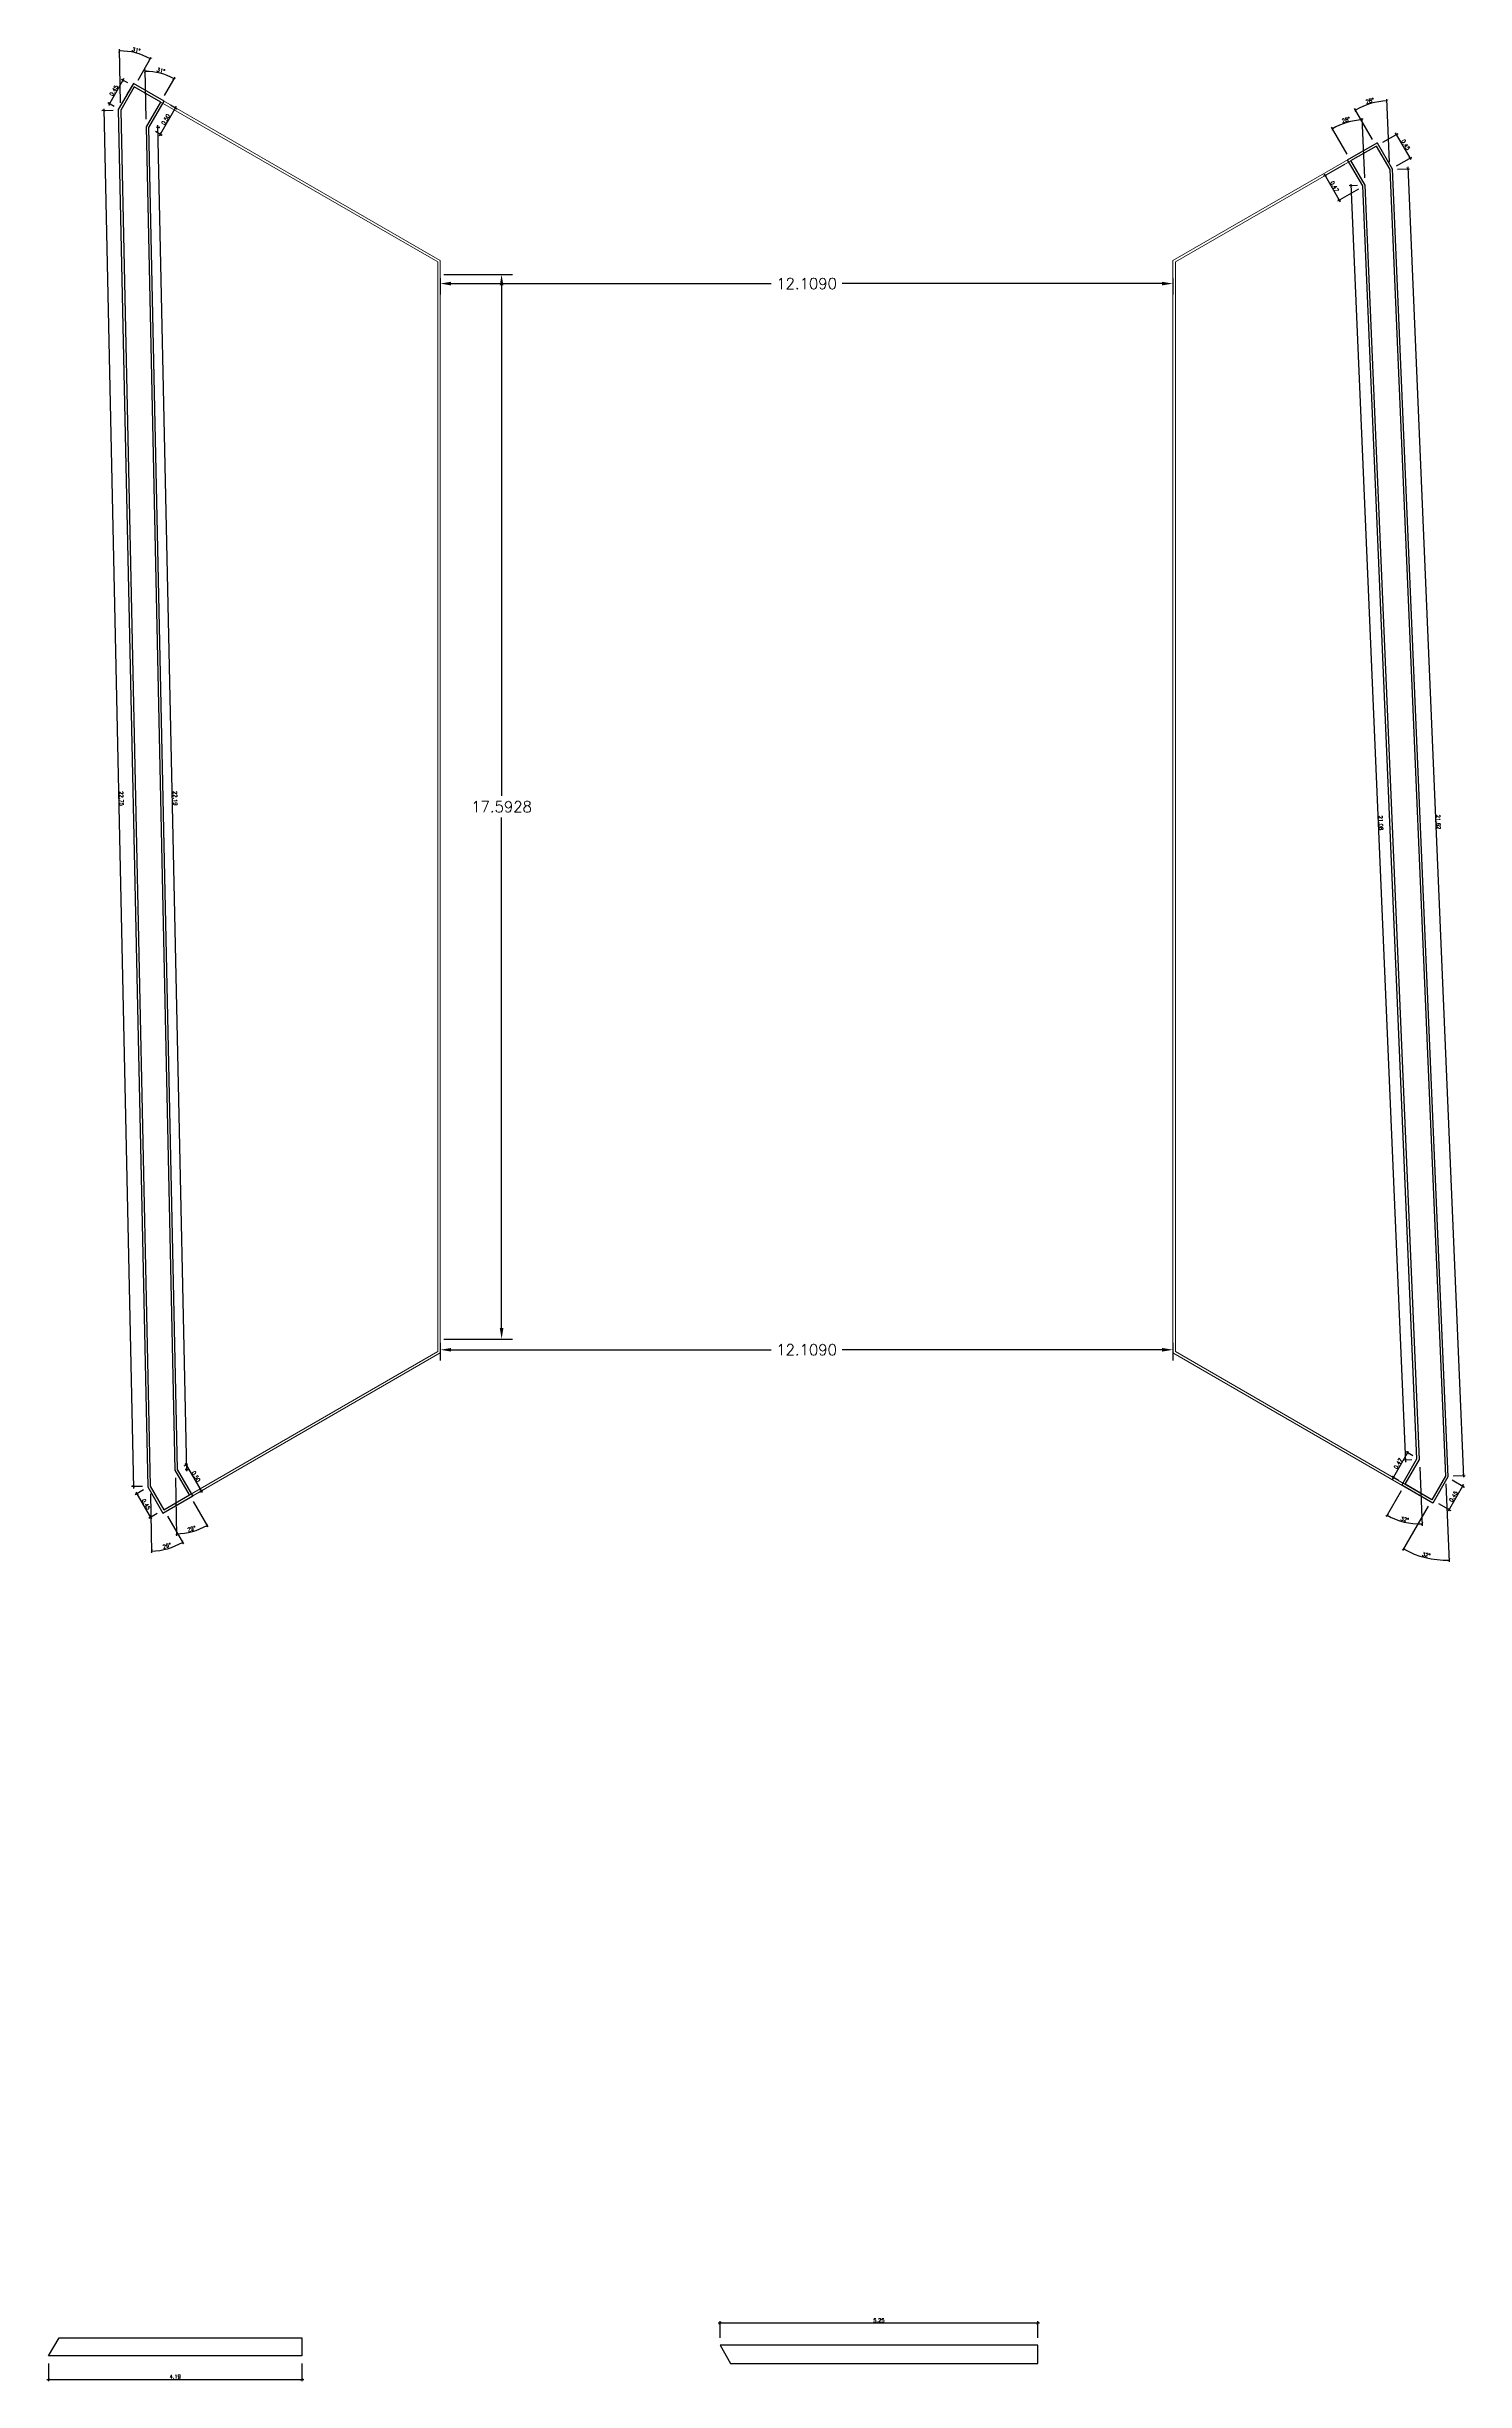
# Model space of a CAD drawing. Header units: metres. Extents: x 1291 to 1536, y 1774 to 1932.
# Drawn here: x 1465.55 to 1488.99, y 1891.28 to 1929.86 of the extents above; entities that cross this region are included whole.
import ezdxf

# ---------------------------------------------------------------- set-up
doc = ezdxf.new("R2010")
doc.units = ezdxf.units.M
doc.layers.add('Layer1', color=6, linetype='Continuous', lineweight=20)
doc.layers.add('YPSOM_CONTORNO AZUL', color=164, linetype='Continuous')
doc.styles.get("Standard").update_dxf_attribs({"font": 'simplex.shx'})
doc.styles.add('YPSOM-TEXTO', font='romans.shx')
doc.dimstyles.get("Standard").update_dxf_attribs({"dimtxt": 0.18, "dimasz": 0.18, "dimexe": 0.18, "dimexo": 0.0625, "dimgap": 0.09, "dimtad": 0, "dimtih": 1, "dimtoh": 1, "dimdec": 4, "dimzin": 0, "dimdsep": 46, "dimtxsty": 'Standard', "dimcen": 0.09, "dimadec": 0, "dimazin": 0, "dimtfac": 1, "dimtdec": 4, "dimtofl": 0, "dimtmove": 0, "dimatfit": 3, "dimfxl": 1, "dimtolj": 1, "dimtzin": 0, "dimarcsym": 0})
doc.dimstyles.new('YPSOM_25', dxfattribs={"dimscale": 0.025, "dimtxt": 2.5, "dimasz": 1.75, "dimexe": 1.25, "dimexo": 5, "dimtad": 1, "dimzin": 1, "dimdsep": 46, "dimtxsty": 'YPSOM-TEXTO', "dimblk": 'ARCHTICK', "dimcen": 0, "dimdle": 1.25, "dimclrd": 1, "dimclre": 9, "dimclrt": 2, "dimadec": 0, "dimazin": 0, "dimtfac": 1, "dimtmove": 0, "dimatfit": 3, "dimfxl": 1, "dimarcsym": 0})

# ---------------------------------------------------------------- blocks, each defined once
blk = doc.blocks.new('*D406')
at = {"layer": 'Defpoints', "color": 0, "transparency": 16777216}
for p in [(1472.049, 1926.097), (1473.063, 1926.097), (1472.049, 1908.504)]:
    blk.add_point(p, dxfattribs=at)
at = {"layer": 'Layer1', "color": 0, "lineweight": -2, "transparency": 16777216}
for p, q in [((1472.111, 1926.097), (1473.243, 1926.097)), ((1473.063, 1925.917), (1473.063, 1917.481)), ((1473.063, 1908.684), (1473.063, 1917.121)), ((1472.111, 1908.504), (1473.243, 1908.504))]:
    blk.add_line(p, q, dxfattribs=at)
at = {"layer": 'Layer1', "color": 0, "transparency": 16777216}
for points in [[(1473.033, 1925.917), (1473.093, 1925.917), (1473.063, 1926.097)], [(1473.033, 1908.684), (1473.093, 1908.684), (1473.063, 1908.504)]]:
    blk.add_solid(points, dxfattribs=at)
at = {"layer": 'Layer1', "color": 0, "transparency": 16777216, "insert": (1473.063, 1917.301), "char_height": 0.18, "attachment_point": 5}
blk.add_mtext('\\A1;17.5928', dxfattribs=at)
blk = doc.blocks.new('*D407')
at = {"layer": 'Defpoints', "color": 0, "transparency": 16777216}
for p in [(1472.049, 1926.097), (1484.158, 1926.097), (1484.158, 1925.948)]:
    blk.add_point(p, dxfattribs=at)
at = {"layer": 'Layer1', "color": 0, "lineweight": -2, "transparency": 16777216}
for p, q in [((1472.049, 1926.035), (1472.049, 1925.768)), ((1472.229, 1925.948), (1477.516, 1925.948)), ((1483.978, 1925.948), (1478.691, 1925.948)), ((1484.158, 1926.035), (1484.158, 1925.768))]:
    blk.add_line(p, q, dxfattribs=at)
at = {"layer": 'Layer1', "color": 0, "transparency": 16777216}
for points in [[(1472.229, 1925.978), (1472.229, 1925.918), (1472.049, 1925.948)], [(1483.978, 1925.978), (1483.978, 1925.918), (1484.158, 1925.948)]]:
    blk.add_solid(points, dxfattribs=at)
at = {"layer": 'Layer1', "color": 0, "transparency": 16777216, "insert": (1478.103, 1925.948), "char_height": 0.18, "attachment_point": 5}
blk.add_mtext('\\A1;12.1090', dxfattribs=at)
blk = doc.blocks.new('*D408')
at = {"layer": 'Defpoints', "color": 0, "transparency": 16777216}
for p in [(1472.049, 1908.504), (1484.158, 1908.504), (1484.158, 1908.326)]:
    blk.add_point(p, dxfattribs=at)
at = {"layer": 'Layer1', "color": 0, "lineweight": -2, "transparency": 16777216}
for p, q in [((1472.049, 1908.442), (1472.049, 1908.146)), ((1472.229, 1908.326), (1477.516, 1908.326)), ((1483.978, 1908.326), (1478.691, 1908.326)), ((1484.158, 1908.442), (1484.158, 1908.146))]:
    blk.add_line(p, q, dxfattribs=at)
at = {"layer": 'Layer1', "color": 0, "transparency": 16777216}
for points in [[(1472.229, 1908.356), (1472.229, 1908.296), (1472.049, 1908.326)], [(1483.978, 1908.356), (1483.978, 1908.296), (1484.158, 1908.326)]]:
    blk.add_solid(points, dxfattribs=at)
at = {"layer": 'Layer1', "color": 0, "transparency": 16777216, "insert": (1478.103, 1908.326), "char_height": 0.18, "attachment_point": 5}
blk.add_mtext('\\A1;12.1090', dxfattribs=at)
blk = doc.blocks.new('_ArchTick')
at = {"color": 0, "linetype": 'ByBlock', "const_width": 0.15}
blk.add_lwpolyline([(-0.5, -0.5), (0.5, 0.5)], dxfattribs=at)
blk = doc.blocks.new('*D429')
at = {"layer": 'Defpoints', "color": 0, "transparency": 16777216}
for p in [(1466.992, 1929.201), (1466.582, 1928.92), (1466.768, 1928.812)]:
    blk.add_point(p, dxfattribs=at)
at = {"layer": 'Layer1', "color": 1, "lineweight": -2, "transparency": 16777216}
blk.add_line((1466.822, 1929.336), (1466.566, 1928.893), dxfattribs=at)
at = {"layer": 'Layer1', "color": 9, "lineweight": -2, "transparency": 16777216}
for p, q in [((1466.884, 1929.264), (1466.779, 1929.324)), ((1466.66, 1928.875), (1466.554, 1928.936))]:
    blk.add_line(p, q, dxfattribs=at)
at = {"layer": 'Layer1', "color": 1, "lineweight": -2, "transparency": 16777216, "xscale": 0.04375, "yscale": 0.04375, "zscale": 0.04375}
for p, rotation in [((1466.806, 1929.309), 60.00000006370011), ((1466.582, 1928.92), 240.0000000637001)]:
    blk.add_blockref('_ArchTick', p, dxfattribs=dict(at, rotation=rotation))
at = {"layer": 'Layer1', "color": 2, "transparency": 16777216, "insert": (1466.653, 1929.138), "char_height": 0.0625, "attachment_point": 5, "rotation": 60, "style": 'YPSOM-TEXTO'}
blk.add_mtext('0.45', dxfattribs=at)
blk = doc.blocks.new('*D430')
at = {"layer": 'Defpoints', "color": 0, "transparency": 16777216}
for p in [(1467.484, 1928.963), (1467.677, 1928.852), (1467.234, 1928.53)]:
    blk.add_point(p, dxfattribs=at)
at = {"layer": 'Layer1', "color": 1, "lineweight": -2, "transparency": 16777216}
blk.add_line((1467.412, 1928.392), (1467.693, 1928.879), dxfattribs=at)
at = {"layer": 'Layer1', "color": 9, "lineweight": -2, "transparency": 16777216}
for p, q in [((1467.592, 1928.901), (1467.704, 1928.836)), ((1467.342, 1928.468), (1467.454, 1928.403))]:
    blk.add_line(p, q, dxfattribs=at)
at = {"layer": 'Layer1', "color": 1, "lineweight": -2, "transparency": 16777216, "xscale": 0.04375, "yscale": 0.04375, "zscale": 0.04375}
for p, rotation in [((1467.677, 1928.852), 60.00000000631714), ((1467.427, 1928.419), 240.0000000063172)]:
    blk.add_blockref('_ArchTick', p, dxfattribs=dict(at, rotation=rotation))
at = {"layer": 'Layer1', "color": 2, "transparency": 16777216, "insert": (1467.512, 1928.659), "char_height": 0.0625, "attachment_point": 5, "rotation": 60, "style": 'YPSOM-TEXTO'}
blk.add_mtext('0.50', dxfattribs=at)
blk = doc.blocks.new('*D431')
at = {"layer": 'Defpoints', "color": 0, "transparency": 16777216}
for p in [(1466.768, 1928.812), (1466.978, 1906.065), (1467.255, 1906.071)]:
    blk.add_point(p, dxfattribs=at)
at = {"layer": 'Layer1', "color": 9, "lineweight": -2, "transparency": 16777216}
for p, q in [((1466.643, 1928.81), (1466.459, 1928.806)), ((1467.13, 1906.068), (1466.946, 1906.064))]:
    blk.add_line(p, q, dxfattribs=at)
at = {"layer": 'Layer1', "color": 1, "lineweight": -2, "transparency": 16777216}
blk.add_line((1466.49, 1928.838), (1466.978, 1906.034), dxfattribs=at)
at = {"layer": 'Layer1', "color": 1, "lineweight": -2, "transparency": 16777216, "xscale": 0.04375, "yscale": 0.04375, "zscale": 0.04375}
for p, rotation in [((1466.491, 1928.807), 91.22711963274607), ((1466.978, 1906.065), 271.2271196327461)]:
    blk.add_blockref('_ArchTick', p, dxfattribs=dict(at, rotation=rotation))
at = {"layer": 'Layer1', "color": 2, "transparency": 16777216, "insert": (1466.781, 1917.437), "char_height": 0.0625, "attachment_point": 5, "rotation": 271.2271, "style": 'YPSOM-TEXTO'}
blk.add_mtext('22.75', dxfattribs=at)
blk = doc.blocks.new('*D432')
at = {"layer": 'Defpoints', "color": 0, "transparency": 16777216}
for p in [(1467.255, 1906.071), (1467.259, 1905.554), (1467.48, 1905.682)]:
    blk.add_point(p, dxfattribs=at)
at = {"layer": 'Layer1', "color": 9, "lineweight": -2, "transparency": 16777216}
for p, q in [((1467.147, 1906.009), (1467.007, 1905.928)), ((1467.372, 1905.619), (1467.232, 1905.539))]:
    blk.add_line(p, q, dxfattribs=at)
at = {"layer": 'Layer1', "color": 1, "lineweight": -2, "transparency": 16777216}
blk.add_line((1467.019, 1905.971), (1467.275, 1905.527), dxfattribs=at)
at = {"layer": 'Layer1', "color": 1, "lineweight": -2, "transparency": 16777216, "xscale": 0.04375, "yscale": 0.04375, "zscale": 0.04375}
for p, rotation in [((1467.035, 1905.944), 120.0000000050408), ((1467.259, 1905.554), 300.0000000050408)]:
    blk.add_blockref('_ArchTick', p, dxfattribs=dict(at, rotation=rotation))
at = {"layer": 'Layer1', "color": 2, "transparency": 16777216, "insert": (1467.188, 1905.772), "char_height": 0.0625, "attachment_point": 5, "rotation": 300, "style": 'YPSOM-TEXTO'}
blk.add_mtext('0.45', dxfattribs=at)
blk = doc.blocks.new('*D433')
at = {"layer": 'Defpoints', "color": 0, "transparency": 16777216}
for p in [(1467.709, 1906.345), (1467.959, 1905.912), (1468.098, 1905.992)]:
    blk.add_point(p, dxfattribs=at)
at = {"layer": 'Layer1', "color": 9, "lineweight": -2, "transparency": 16777216}
for p, q in [((1467.818, 1906.408), (1467.876, 1906.441)), ((1468.068, 1905.975), (1468.126, 1906.008))]:
    blk.add_line(p, q, dxfattribs=at)
at = {"layer": 'Layer1', "color": 1, "lineweight": -2, "transparency": 16777216}
blk.add_line((1467.833, 1906.453), (1468.114, 1905.965), dxfattribs=at)
at = {"layer": 'Layer1', "color": 1, "lineweight": -2, "transparency": 16777216, "xscale": 0.04375, "yscale": 0.04375, "zscale": 0.04375}
for p, rotation in [((1467.848, 1906.425), 120.0000000050066), ((1468.098, 1905.992), 300.0000000050067)]:
    blk.add_blockref('_ArchTick', p, dxfattribs=dict(at, rotation=rotation))
at = {"layer": 'Layer1', "color": 2, "transparency": 16777216, "insert": (1468.014, 1906.232), "char_height": 0.0625, "attachment_point": 5, "rotation": 300, "style": 'YPSOM-TEXTO'}
blk.add_mtext('0.50', dxfattribs=at)
blk = doc.blocks.new('*D434')
at = {"layer": 'Defpoints', "color": 0, "transparency": 16777216}
for p in [(1467.234, 1928.53), (1467.384, 1928.534), (1467.709, 1906.345)]:
    blk.add_point(p, dxfattribs=at)
at = {"layer": 'Layer1', "color": 9, "lineweight": -2, "transparency": 16777216}
for p, q in [((1467.359, 1928.533), (1467.416, 1928.534)), ((1467.834, 1906.348), (1467.891, 1906.349))]:
    blk.add_line(p, q, dxfattribs=at)
at = {"layer": 'Layer1', "color": 1, "lineweight": -2, "transparency": 16777216}
blk.add_line((1467.86, 1906.317), (1467.384, 1928.565), dxfattribs=at)
at = {"layer": 'Layer1', "color": 1, "lineweight": -2, "transparency": 16777216, "xscale": 0.04375, "yscale": 0.04375, "zscale": 0.04375}
for p, rotation in [((1467.384, 1928.534), 91.22711963312621), ((1467.86, 1906.348), 271.2271196331262)]:
    blk.add_blockref('_ArchTick', p, dxfattribs=dict(at, rotation=rotation))
at = {"layer": 'Layer1', "color": 2, "transparency": 16777216, "insert": (1467.669, 1917.442), "char_height": 0.0625, "attachment_point": 5, "rotation": 271.2271, "style": 'YPSOM-TEXTO'}
blk.add_mtext('22.19', dxfattribs=at)
blk = doc.blocks.new('*D435')
at = {"layer": 'Defpoints', "color": 0, "transparency": 16777216}
for p in [(1487.099, 1927.98), (1487.334, 1927.573), (1486.906, 1927.326)]:
    blk.add_point(p, dxfattribs=at)
at = {"layer": 'Layer1', "color": 9, "lineweight": -2, "transparency": 16777216}
for p, q in [((1486.991, 1927.917), (1486.644, 1927.717)), ((1487.226, 1927.51), (1486.879, 1927.31))]:
    blk.add_line(p, q, dxfattribs=at)
at = {"layer": 'Layer1', "color": 1, "lineweight": -2, "transparency": 16777216}
blk.add_line((1486.655, 1927.76), (1486.921, 1927.299), dxfattribs=at)
at = {"layer": 'Layer1', "color": 1, "lineweight": -2, "transparency": 16777216, "xscale": 0.04375, "yscale": 0.04375, "zscale": 0.04375}
for p, rotation in [((1486.671, 1927.733), 120.0000000008957), ((1486.906, 1927.326), 300.0000000008957)]:
    blk.add_blockref('_ArchTick', p, dxfattribs=dict(at, rotation=rotation))
at = {"layer": 'Layer1', "color": 2, "transparency": 16777216, "insert": (1486.829, 1927.553), "char_height": 0.0625, "attachment_point": 5, "rotation": 300, "style": 'YPSOM-TEXTO'}
blk.add_mtext('0.47', dxfattribs=at)
blk = doc.blocks.new('*D436')
at = {"layer": 'Defpoints', "color": 0, "transparency": 16777216}
for p in [(1487.518, 1928.222), (1487.852, 1928.415), (1487.743, 1927.832)]:
    blk.add_point(p, dxfattribs=at)
at = {"layer": 'Layer1', "color": 9, "lineweight": -2, "transparency": 16777216}
for p, q in [((1487.626, 1928.284), (1487.879, 1928.43)), ((1487.851, 1927.894), (1488.104, 1928.04))]:
    blk.add_line(p, q, dxfattribs=at)
at = {"layer": 'Layer1', "color": 1, "lineweight": -2, "transparency": 16777216}
blk.add_line((1488.093, 1927.998), (1487.836, 1928.442), dxfattribs=at)
at = {"layer": 'Layer1', "color": 1, "lineweight": -2, "transparency": 16777216, "xscale": 0.04375, "yscale": 0.04375, "zscale": 0.04375}
for p, rotation in [((1487.852, 1928.415), 120.0000000050612), ((1488.077, 1928.025), 300.0000000050612)]:
    blk.add_blockref('_ArchTick', p, dxfattribs=dict(at, rotation=rotation))
at = {"layer": 'Layer1', "color": 2, "transparency": 16777216, "insert": (1488.005, 1928.243), "char_height": 0.0625, "attachment_point": 5, "rotation": 300, "style": 'YPSOM-TEXTO'}
blk.add_mtext('0.45', dxfattribs=at)
blk = doc.blocks.new('*D437')
at = {"layer": 'Defpoints', "color": 0, "transparency": 16777216}
for p in [(1487.334, 1927.573), (1487.997, 1906.503), (1488.231, 1906.513)]:
    blk.add_point(p, dxfattribs=at)
at = {"layer": 'Layer1', "color": 9, "lineweight": -2, "transparency": 16777216}
for p, q in [((1487.209, 1927.568), (1487.069, 1927.562)), ((1488.106, 1906.507), (1487.966, 1906.501))]:
    blk.add_line(p, q, dxfattribs=at)
at = {"layer": 'Layer1', "color": 1, "lineweight": -2, "transparency": 16777216}
blk.add_line((1487.099, 1927.594), (1487.999, 1906.471), dxfattribs=at)
at = {"layer": 'Layer1', "color": 1, "lineweight": -2, "transparency": 16777216, "xscale": 0.04375, "yscale": 0.04375, "zscale": 0.04375}
for p, rotation in [((1487.1, 1927.563), 92.43881238487565), ((1487.997, 1906.503), 272.4388123848756)]:
    blk.add_blockref('_ArchTick', p, dxfattribs=dict(at, rotation=rotation))
at = {"layer": 'Layer1', "color": 2, "transparency": 16777216, "insert": (1487.596, 1917.035), "char_height": 0.0625, "attachment_point": 5, "rotation": 272.4388, "style": 'YPSOM-TEXTO'}
blk.add_mtext('21.08', dxfattribs=at)
blk = doc.blocks.new('*D438')
at = {"layer": 'Defpoints', "color": 0, "transparency": 16777216}
for p in [(1487.743, 1927.832), (1488.663, 1906.236), (1488.959, 1906.249)]:
    blk.add_point(p, dxfattribs=at)
at = {"layer": 'Layer1', "color": 9, "lineweight": -2, "transparency": 16777216}
for p, q in [((1487.868, 1927.837), (1488.07, 1927.846)), ((1488.788, 1906.242), (1488.99, 1906.25))]:
    blk.add_line(p, q, dxfattribs=at)
at = {"layer": 'Layer1', "color": 1, "lineweight": -2, "transparency": 16777216}
blk.add_line((1488.038, 1927.876), (1488.96, 1906.218), dxfattribs=at)
at = {"layer": 'Layer1', "color": 1, "lineweight": -2, "transparency": 16777216, "xscale": 0.04375, "yscale": 0.04375, "zscale": 0.04375}
for p, rotation in [((1488.039, 1927.844), 92.4388123839526), ((1488.959, 1906.249), 272.4388123839526)]:
    blk.add_blockref('_ArchTick', p, dxfattribs=dict(at, rotation=rotation))
at = {"layer": 'Layer1', "color": 2, "transparency": 16777216, "insert": (1488.546, 1917.049), "char_height": 0.0625, "attachment_point": 5, "rotation": 272.4388, "style": 'YPSOM-TEXTO'}
blk.add_mtext('21.62', dxfattribs=at)
blk = doc.blocks.new('*D439')
at = {"layer": 'Defpoints', "color": 0, "transparency": 16777216}
for p in [(1488.037, 1906.624), (1488.231, 1906.513), (1487.995, 1906.104)]:
    blk.add_point(p, dxfattribs=at)
at = {"layer": 'Layer1', "color": 1, "lineweight": -2, "transparency": 16777216}
blk.add_line((1487.786, 1906.189), (1488.053, 1906.651), dxfattribs=at)
at = {"layer": 'Layer1', "color": 9, "lineweight": -2, "transparency": 16777216}
for p, q in [((1488.122, 1906.575), (1488.01, 1906.64)), ((1487.887, 1906.167), (1487.774, 1906.232))]:
    blk.add_line(p, q, dxfattribs=at)
at = {"layer": 'Layer1', "color": 1, "lineweight": -2, "transparency": 16777216, "xscale": 0.04375, "yscale": 0.04375, "zscale": 0.04375}
for p, rotation in [((1488.037, 1906.624), 59.99999999635178), ((1487.801, 1906.216), 239.9999999963518)]:
    blk.add_blockref('_ArchTick', p, dxfattribs=dict(at, rotation=rotation))
at = {"layer": 'Layer1', "color": 2, "transparency": 16777216, "insert": (1487.879, 1906.444), "char_height": 0.0625, "attachment_point": 5, "rotation": 60, "style": 'YPSOM-TEXTO'}
blk.add_mtext('0.47', dxfattribs=at)
blk = doc.blocks.new('*D440')
at = {"layer": 'Defpoints', "color": 0, "transparency": 16777216}
for p in [(1488.663, 1906.236), (1488.439, 1905.848), (1488.722, 1905.684)]:
    blk.add_point(p, dxfattribs=at)
at = {"layer": 'Layer1', "color": 1, "lineweight": -2, "transparency": 16777216}
blk.add_line((1488.962, 1906.099), (1488.707, 1905.657), dxfattribs=at)
at = {"layer": 'Layer1', "color": 9, "lineweight": -2, "transparency": 16777216}
for p, q in [((1488.771, 1906.174), (1488.974, 1906.057)), ((1488.547, 1905.785), (1488.75, 1905.669))]:
    blk.add_line(p, q, dxfattribs=at)
at = {"layer": 'Layer1', "color": 1, "lineweight": -2, "transparency": 16777216, "xscale": 0.04375, "yscale": 0.04375, "zscale": 0.04375}
for p, rotation in [((1488.947, 1906.072), 59.99999999634479), ((1488.722, 1905.684), 239.9999999963448)]:
    blk.add_blockref('_ArchTick', p, dxfattribs=dict(at, rotation=rotation))
at = {"layer": 'Layer1', "color": 2, "transparency": 16777216, "insert": (1488.794, 1905.902), "char_height": 0.0625, "attachment_point": 5, "rotation": 60, "style": 'YPSOM-TEXTO'}
blk.add_mtext('0.45', dxfattribs=at)
blk = doc.blocks.new('*D441')
at = {"layer": 'Defpoints', "color": 0, "transparency": 16777216}
for p in [(1487.334, 1927.573), (1488.231, 1906.513), (1488.231, 1906.513), (1487.995, 1906.104), (1487.881, 1905.506)]:
    blk.add_point(p, dxfattribs=at)
at = {"layer": 'Layer1', "color": 9, "lineweight": -2, "transparency": 16777216}
for p, q in [((1488.236, 1906.388), (1488.277, 1905.417)), ((1487.932, 1905.996), (1487.682, 1905.563))]:
    blk.add_line(p, q, dxfattribs=at)
at = {"layer": 'Layer1', "color": 1, "lineweight": -2, "transparency": 16777216}
blk.add_arc((1488.231, 1906.513), 1.065, 240, 272.4388, dxfattribs=at)
at = {"layer": 'Layer1', "color": 1, "lineweight": -2, "transparency": 16777216, "xscale": 0.04375, "yscale": 0.04375, "zscale": 0.04375}
for p, rotation in [((1487.698, 1905.59), 149.9999999963431), ((1488.276, 1905.448), 2.438812384875995)]:
    blk.add_blockref('_ArchTick', p, dxfattribs=dict(at, rotation=rotation))
at = {"layer": 'Layer1', "color": 2, "transparency": 16777216, "insert": (1487.988, 1905.523), "char_height": 0.0625, "attachment_point": 5, "rotation": 346.2194, "style": 'YPSOM-TEXTO'}
blk.add_mtext('32°', dxfattribs=at)
blk = doc.blocks.new('*D442')
at = {"layer": 'Defpoints', "color": 0, "transparency": 16777216}
for p in [(1487.743, 1927.832), (1488.663, 1906.236), (1488.663, 1906.236), (1488.439, 1905.848), (1488.207, 1904.927)]:
    blk.add_point(p, dxfattribs=at)
at = {"layer": 'Layer1', "color": 9, "lineweight": -2, "transparency": 16777216}
for p, q in [((1488.668, 1906.111), (1488.723, 1904.82)), ((1488.376, 1905.74), (1487.954, 1905.009))]:
    blk.add_line(p, q, dxfattribs=at)
at = {"layer": 'Layer1', "color": 1, "lineweight": -2, "transparency": 16777216}
blk.add_arc((1488.663, 1906.236), 1.386, 240, 272.4388, dxfattribs=at)
at = {"layer": 'Layer1', "color": 1, "lineweight": -2, "transparency": 16777216, "xscale": 0.04375, "yscale": 0.04375, "zscale": 0.04375}
for p, rotation in [((1487.97, 1905.036), 149.9999999963601), ((1488.722, 1904.851), 2.438812383952813)]:
    blk.add_blockref('_ArchTick', p, dxfattribs=dict(at, rotation=rotation))
at = {"layer": 'Layer1', "color": 2, "transparency": 16777216, "insert": (1488.344, 1904.935), "char_height": 0.0625, "attachment_point": 5, "rotation": 346.2194, "style": 'YPSOM-TEXTO'}
blk.add_mtext('32°', dxfattribs=at)
blk = doc.blocks.new('*D443')
at = {"layer": 'Defpoints', "color": 0, "transparency": 16777216}
for p in [(1466.768, 1928.812), (1467.255, 1906.071), (1467.255, 1906.071), (1467.48, 1905.682), (1467.456, 1905.018)]:
    blk.add_point(p, dxfattribs=at)
at = {"layer": 'Layer1', "color": 9, "lineweight": -2, "transparency": 16777216}
for p, q in [((1467.258, 1905.946), (1467.279, 1904.968)), ((1467.542, 1905.573), (1467.807, 1905.116))]:
    blk.add_line(p, q, dxfattribs=at)
at = {"layer": 'Layer1', "color": 1, "lineweight": -2, "transparency": 16777216}
blk.add_arc((1467.255, 1906.071), 1.072, 271.2271, 300, dxfattribs=at)
at = {"layer": 'Layer1', "color": 1, "lineweight": -2, "transparency": 16777216, "xscale": 0.04375, "yscale": 0.04375, "zscale": 0.04375}
for p, rotation in [((1467.791, 1905.143), 30.00000000507072), ((1467.278, 1904.999), 181.2271196327458)]:
    blk.add_blockref('_ArchTick', p, dxfattribs=dict(at, rotation=rotation))
at = {"layer": 'Layer1', "color": 2, "transparency": 16777216, "insert": (1467.531, 1905.084), "char_height": 0.0625, "attachment_point": 5, "rotation": 15.6136, "style": 'YPSOM-TEXTO'}
blk.add_mtext('29°', dxfattribs=at)
blk = doc.blocks.new('*D444')
at = {"layer": 'Defpoints', "color": 0, "transparency": 16777216}
for p in [(1467.194, 1928.541), (1467.67, 1906.334), (1467.67, 1906.334), (1467.905, 1905.927), (1467.867, 1905.302)]:
    blk.add_point(p, dxfattribs=at)
at = {"layer": 'Layer1', "color": 9, "lineweight": -2, "transparency": 16777216}
for p, q in [((1467.672, 1906.209), (1467.693, 1905.252)), ((1467.967, 1905.819), (1468.211, 1905.397))]:
    blk.add_line(p, q, dxfattribs=at)
at = {"layer": 'Layer1', "color": 1, "lineweight": -2, "transparency": 16777216}
blk.add_arc((1467.67, 1906.334), 1.051, 271.2271, 300, dxfattribs=at)
at = {"layer": 'Layer1', "color": 1, "lineweight": -2, "transparency": 16777216, "xscale": 0.04375, "yscale": 0.04375, "zscale": 0.04375}
for p, rotation in [((1468.195, 1905.424), 30.0000000050397), ((1467.692, 1905.284), 181.2271196331258)]:
    blk.add_blockref('_ArchTick', p, dxfattribs=dict(at, rotation=rotation))
at = {"layer": 'Layer1', "color": 2, "transparency": 16777216, "insert": (1467.94, 1905.367), "char_height": 0.0625, "attachment_point": 5, "rotation": 15.6136, "style": 'YPSOM-TEXTO'}
blk.add_mtext('29°', dxfattribs=at)
blk = doc.blocks.new('*D445')
at = {"layer": 'Defpoints', "color": 0, "transparency": 16777216}
for p in [(1467.097, 1929.737), (1466.992, 1929.201), (1466.768, 1928.812), (1466.768, 1928.812), (1467.255, 1906.071)]:
    blk.add_point(p, dxfattribs=at)
at = {"layer": 'Layer1', "color": 9, "lineweight": -2, "transparency": 16777216}
for p, q in [((1466.765, 1928.937), (1466.746, 1929.825)), ((1467.055, 1929.309), (1467.274, 1929.689))]:
    blk.add_line(p, q, dxfattribs=at)
at = {"layer": 'Layer1', "color": 1, "lineweight": -2, "transparency": 16777216}
blk.add_arc((1466.768, 1928.812), 0.981, 60, 91.2271, dxfattribs=at)
at = {"layer": 'Layer1', "color": 1, "lineweight": -2, "transparency": 16777216, "xscale": 0.04375, "yscale": 0.04375, "zscale": 0.04375}
for p, rotation in [((1466.747, 1929.793), 181.2271196327462), ((1467.258, 1929.662), 330.0000000636911)]:
    blk.add_blockref('_ArchTick', p, dxfattribs=dict(at, rotation=rotation))
at = {"layer": 'Layer1', "color": 2, "transparency": 16777216, "insert": (1467.023, 1929.808), "char_height": 0.0625, "attachment_point": 5, "rotation": 345.6136, "style": 'YPSOM-TEXTO'}
blk.add_mtext('31°', dxfattribs=at)
blk = doc.blocks.new('*D446')
at = {"layer": 'Defpoints', "color": 0, "transparency": 16777216}
for p in [(1467.5, 1929.401), (1467.43, 1928.949), (1467.194, 1928.541), (1467.194, 1928.541), (1467.67, 1906.334)]:
    blk.add_point(p, dxfattribs=at)
at = {"layer": 'Layer1', "color": 9, "lineweight": -2, "transparency": 16777216}
for p, q in [((1467.191, 1928.666), (1467.174, 1929.485)), ((1467.492, 1929.057), (1467.666, 1929.359))]:
    blk.add_line(p, q, dxfattribs=at)
at = {"layer": 'Layer1', "color": 1, "lineweight": -2, "transparency": 16777216}
blk.add_arc((1467.194, 1928.541), 0.913, 60, 91.2271, dxfattribs=at)
at = {"layer": 'Layer1', "color": 1, "lineweight": -2, "transparency": 16777216, "xscale": 0.04375, "yscale": 0.04375, "zscale": 0.04375}
for p, rotation in [((1467.174, 1929.454), 181.2271196331249), ((1467.65, 1929.331), 330.0000000063567)]:
    blk.add_blockref('_ArchTick', p, dxfattribs=dict(at, rotation=rotation))
at = {"layer": 'Layer1', "color": 2, "transparency": 16777216, "insert": (1467.432, 1929.471), "char_height": 0.0625, "attachment_point": 5, "rotation": 345.6136, "style": 'YPSOM-TEXTO'}
blk.add_mtext('31°', dxfattribs=at)
blk = doc.blocks.new('*D447')
at = {"layer": 'Defpoints', "color": 0, "transparency": 16777216}
for p in [(1487.116, 1928.631), (1487.099, 1927.98), (1487.334, 1927.573), (1487.334, 1927.573), (1488.231, 1906.513)]:
    blk.add_point(p, dxfattribs=at)
at = {"layer": 'Layer1', "color": 9, "lineweight": -2, "transparency": 16777216}
for p, q in [((1487.328, 1927.698), (1487.286, 1928.683)), ((1487.036, 1928.088), (1486.778, 1928.535))]:
    blk.add_line(p, q, dxfattribs=at)
at = {"layer": 'Layer1', "color": 1, "lineweight": -2, "transparency": 16777216}
blk.add_arc((1487.334, 1927.573), 1.08, 92.4388, 120, dxfattribs=at)
at = {"layer": 'Layer1', "color": 1, "lineweight": -2, "transparency": 16777216, "xscale": 0.04375, "yscale": 0.04375, "zscale": 0.04375}
for p, rotation in [((1487.288, 1928.652), 2.438812384875193), ((1486.794, 1928.508), 210.0000000009097)]:
    blk.add_blockref('_ArchTick', p, dxfattribs=dict(at, rotation=rotation))
at = {"layer": 'Layer1', "color": 2, "transparency": 16777216, "insert": (1487.019, 1928.655), "char_height": 0.0625, "attachment_point": 5, "rotation": 16.2194, "style": 'YPSOM-TEXTO'}
blk.add_mtext('28°', dxfattribs=at)
blk = doc.blocks.new('*D448')
at = {"layer": 'Defpoints', "color": 0, "transparency": 16777216}
for p in [(1487.514, 1928.945), (1487.518, 1928.222), (1487.743, 1927.832), (1487.743, 1927.832), (1488.663, 1906.236)]:
    blk.add_point(p, dxfattribs=at)
at = {"layer": 'Layer1', "color": 9, "lineweight": -2, "transparency": 16777216}
for p, q in [((1487.738, 1927.957), (1487.693, 1928.998)), ((1487.456, 1928.33), (1487.159, 1928.843))]:
    blk.add_line(p, q, dxfattribs=at)
at = {"layer": 'Layer1', "color": 1, "lineweight": -2, "transparency": 16777216}
blk.add_arc((1487.743, 1927.832), 1.136, 92.4388, 120, dxfattribs=at)
at = {"layer": 'Layer1', "color": 1, "lineweight": -2, "transparency": 16777216, "xscale": 0.04375, "yscale": 0.04375, "zscale": 0.04375}
for p, rotation in [((1487.695, 1928.967), 2.43881238395245), ((1487.175, 1928.816), 210.0000000050402)]:
    blk.add_blockref('_ArchTick', p, dxfattribs=dict(at, rotation=rotation))
at = {"layer": 'Layer1', "color": 2, "transparency": 16777216, "insert": (1487.413, 1928.968), "char_height": 0.0625, "attachment_point": 5, "rotation": 16.2194, "style": 'YPSOM-TEXTO'}
blk.add_mtext('28°', dxfattribs=at)
blk = doc.blocks.new('*D456')
at = {"layer": 'Defpoints', "color": 0, "transparency": 16777216}
for p in [(1465.576, 1891.695), (1469.762, 1891.695), (1469.762, 1891.308)]:
    blk.add_point(p, dxfattribs=at)
at = {"layer": 'Layer1', "color": 9, "lineweight": -2, "transparency": 16777216}
for p, q in [((1465.576, 1891.57), (1465.576, 1891.277)), ((1469.762, 1891.57), (1469.762, 1891.277))]:
    blk.add_line(p, q, dxfattribs=at)
at = {"layer": 'Layer1', "color": 1, "lineweight": -2, "transparency": 16777216}
blk.add_line((1465.545, 1891.308), (1469.793, 1891.308), dxfattribs=at)
at = {"layer": 'Layer1', "color": 1, "lineweight": -2, "transparency": 16777216, "xscale": 0.04375, "yscale": 0.04375, "zscale": 0.04375, "rotation": 180}
blk.add_blockref('_ArchTick', (1465.576, 1891.308), dxfattribs=at)
at = {"layer": 'Layer1', "color": 1, "lineweight": -2, "transparency": 16777216, "xscale": 0.04375, "yscale": 0.04375, "zscale": 0.04375}
blk.add_blockref('_ArchTick', (1469.762, 1891.308), dxfattribs=at)
at = {"layer": 'Layer1', "color": 2, "transparency": 16777216, "insert": (1467.669, 1891.355), "char_height": 0.0625, "attachment_point": 5, "style": 'YPSOM-TEXTO'}
blk.add_mtext('4.19', dxfattribs=at)
blk = doc.blocks.new('*D457')
at = {"layer": 'Defpoints', "color": 0, "transparency": 16777216}
for p in [(1476.674, 1892.237), (1476.674, 1891.872), (1481.923, 1891.872)]:
    blk.add_point(p, dxfattribs=at)
at = {"layer": 'Layer1', "color": 1, "lineweight": -2, "transparency": 16777216}
blk.add_line((1481.954, 1892.237), (1476.643, 1892.237), dxfattribs=at)
at = {"layer": 'Layer1', "color": 9, "lineweight": -2, "transparency": 16777216}
for p, q in [((1476.674, 1891.997), (1476.674, 1892.268)), ((1481.923, 1891.997), (1481.923, 1892.268))]:
    blk.add_line(p, q, dxfattribs=at)
at = {"layer": 'Layer1', "color": 1, "lineweight": -2, "transparency": 16777216, "xscale": 0.04375, "yscale": 0.04375, "zscale": 0.04375}
for p, rotation in [((1476.674, 1892.237), 179.9999999970712), ((1481.923, 1892.237), 359.9999999970711)]:
    blk.add_blockref('_ArchTick', p, dxfattribs=dict(at, rotation=rotation))
at = {"layer": 'Layer1', "color": 2, "transparency": 16777216, "insert": (1479.299, 1892.284), "char_height": 0.0625, "attachment_point": 5, "rotation": 360, "style": 'YPSOM-TEXTO'}
blk.add_mtext('5.25', dxfattribs=at)

msp = doc.modelspace()

# ---------------------------------------------------------------- linework, layer by layer
at = {"layer": 'Layer1'}
for points in [[(1466.97776, 1929.25582), (1472.04893, 1926.32798), (1472.04893, 1926.09704), (1472.04893, 1925.75063), (1472.04893, 1908.85063), (1472.04893, 1908.50422), (1472.04893, 1908.27328), (1467.46536, 1905.62695), (1467.21536, 1906.05997), (1466.72776, 1928.8228), (1466.87776, 1929.08261)], [(1466.99241, 1929.20118), (1472.00893, 1926.30489), (1472.00893, 1926.09704), (1472.00893, 1925.75063), (1472.00893, 1908.85063), (1472.00893, 1908.50422), (1472.00893, 1908.29637), (1467.48, 1905.6816), (1467.25513, 1906.07108), (1466.76799, 1928.81249), (1466.91241, 1929.06261)], [(1484.15793, 1926.32798), (1487.53267, 1928.27639), (1487.63267, 1928.10318), (1487.78267, 1927.84338), (1488.70336, 1906.22632), (1488.55336, 1905.96651), (1488.45336, 1905.79331), (1484.15793, 1908.27328), (1484.15793, 1908.50422), (1484.15793, 1908.85063), (1484.15793, 1925.75063), (1484.15793, 1926.09704)], [(1484.19793, 1926.30489), (1487.51803, 1928.22175), (1487.59803, 1928.08318), (1487.74312, 1927.83187), (1488.6629, 1906.23624), (1488.51872, 1905.98651), (1488.43872, 1905.84795), (1484.19793, 1908.29637), (1484.19793, 1908.50422), (1484.19793, 1908.85063), (1484.19793, 1925.75063), (1484.19793, 1926.09704)]]:
    msp.add_lwpolyline(points, close=True, dxfattribs=at)
at = {"layer": 'YPSOM_CONTORNO AZUL', "color": 3}
for points in [[(1467.48414, 1928.96346), (1466.97776, 1929.25582), (1466.72776, 1928.8228), (1467.21536, 1906.05997), (1467.46536, 1905.62695), (1467.95936, 1905.91217), (1467.70936, 1906.34518), (1467.23414, 1928.53045)], [(1467.4295, 1928.94882), (1466.99241, 1929.20118), (1466.76799, 1928.81249), (1467.25513, 1906.07108), (1467.48, 1905.6816), (1467.90472, 1905.92681), (1467.66959, 1906.33407), (1467.19391, 1928.54077)], [(1487.53267, 1928.27639), (1487.78267, 1927.84338), (1488.70336, 1906.22632), (1488.45336, 1905.79331), (1487.94029, 1906.08953), (1488.19029, 1906.52254), (1487.29423, 1927.56137), (1487.04423, 1927.99439)], [(1487.51803, 1928.22175), (1487.74312, 1927.83187), (1488.6629, 1906.23624), (1488.43872, 1905.84795), (1487.99493, 1906.10417), (1488.23075, 1906.51262), (1487.33377, 1927.57288), (1487.09887, 1927.97975)]]:
    msp.add_lwpolyline(points, close=True, dxfattribs=at)
at = {"layer": 'YPSOM_CONTORNO AZUL'}
for points in [[(1465.57647, 1891.69485), (1465.74968, 1891.99485), (1469.76196, 1891.99485), (1469.76196, 1891.69485), (1465.57647, 1891.69485)], [(1476.67433, 1891.87231), (1476.84754, 1891.57231), (1481.92295, 1891.57231), (1481.92295, 1891.87231), (1476.67433, 1891.87231)]]:
    msp.add_lwpolyline(points, dxfattribs=at)

# ---------------------------------------------------------------- dimensions: what is measured, and where the dimension line sits
at = {"layer": 'Layer1', "color": 4}
for base, line1, line2, picture, middle in [((1467.09693, 1929.7367), ((1466.76799, 1928.81249), (1467.25513, 1906.07108)), ((1466.99241, 1929.20118), (1466.76799, 1928.81249)), '*D445', (1467.02338, 1929.80813)), ((1467.50005, 1929.40092), ((1467.66959, 1906.33407), (1467.19391, 1928.54077)), ((1467.19391, 1928.54077), (1467.4295, 1928.94882)), '*D446', (1467.4324, 1929.47055)), ((1487.51418, 1928.94465), ((1487.74312, 1927.83187), (1488.6629, 1906.23624)), ((1487.51803, 1928.22175), (1487.74312, 1927.83187)), '*D448', (1487.4127, 1928.96775)), ((1467.4563, 1905.0183), ((1467.25513, 1906.07108), (1467.48, 1905.6816)), ((1466.76799, 1928.81249), (1467.25513, 1906.07108)), '*D443', (1467.53099, 1905.08394)), ((1487.1161, 1928.63089), ((1488.23075, 1906.51262), (1487.33377, 1927.57288)), ((1487.33377, 1927.57288), (1487.09887, 1927.97975)), '*D447', (1487.01897, 1928.65507)), ((1467.86678, 1905.30211), ((1467.66959, 1906.33407), (1467.19391, 1928.54077)), ((1467.90472, 1905.92681), (1467.66959, 1906.33407)), '*D444', (1467.93975, 1905.36735)), ((1488.20729, 1904.92694), ((1488.6629, 1906.23624), (1488.43872, 1905.84795)), ((1487.74312, 1927.83187), (1488.6629, 1906.23624)), '*D442', (1488.34384, 1904.93536)), ((1487.88062, 1905.50646), ((1487.99493, 1906.10417), (1488.23075, 1906.51262)), ((1488.23075, 1906.51262), (1487.33377, 1927.57288)), '*D441', (1487.98815, 1905.52347))]:
    dim = msp.add_angular_dim_2l(base=base, line1=line1, line2=line2, dimstyle='YPSOM_25', dxfattribs=at)
    dim.commit()
    dim.dimension.update_dxf_attribs({"geometry": picture, "text_midpoint": middle})
for p1, p2, distance, picture, middle in [((1466.99241, 1929.20118), (1466.76799, 1928.81249), -0.21529, '*D429', (1466.65316, 1929.13791)), ((1466.76799, 1928.81249), (1467.25513, 1906.07108), -0.27748, '*D431', (1466.781, 1917.43684)), ((1467.23414, 1928.53045), (1467.48414, 1928.96346), -0.22288, '*D430', (1467.51157, 1928.65895)), ((1467.70936, 1906.34518), (1467.23414, 1928.53045), -0.15032, '*D434', (1467.6689, 1917.44204)), ((1487.74312, 1927.83187), (1487.51803, 1928.22175), -0.38555, '*D436', (1488.00507, 1928.24302)), ((1487.09887, 1927.97975), (1487.33377, 1927.57288), -0.4943, '*D435', (1486.82884, 1927.5526)), ((1487.74312, 1927.83187), (1488.6629, 1906.23624), 0.29616, '*D438', (1488.54573, 1917.04866)), ((1487.33377, 1927.57288), (1488.23075, 1906.51262), -0.23361, '*D437', (1487.59569, 1917.0348)), ((1487.99493, 1906.10417), (1488.23075, 1906.51262), 0.22342, '*D439', (1487.87876, 1906.44354)), ((1467.70936, 1906.34518), (1467.95936, 1905.91217), 0.1606, '*D433', (1468.01404, 1906.23241)), ((1488.6629, 1906.23624), (1488.43872, 1905.84795), 0.32764, '*D440', (1488.79396, 1905.90171)), ((1467.25513, 1906.07108), (1467.48, 1905.6816), -0.25475, '*D432', (1467.18754, 1905.7724))]:
    dim = msp.add_aligned_dim(p1=p1, p2=p2, distance=distance, dimstyle='YPSOM_25', dxfattribs=at)
    dim.commit()
    dim.dimension.update_dxf_attribs({"geometry": picture, "text_midpoint": middle})
at = {"layer": 'Layer1'}
for p1, p2, distance, picture, middle in [((1472.04893, 1908.50422), (1472.04893, 1926.09704), -1.01409, '*D406', (1473.06302, 1917.30063)), ((1472.04893, 1926.09704), (1484.15793, 1926.09704), -0.14921, '*D407', (1478.10343, 1925.94783)), ((1472.04893, 1908.50422), (1484.15793, 1908.50424), -0.17849, '*D408', (1478.10343, 1908.32574))]:
    dim = msp.add_aligned_dim(p1=p1, p2=p2, distance=distance, dimstyle='Standard', dxfattribs=at)
    dim.commit()
    dim.dimension.update_dxf_attribs({"geometry": picture, "text_midpoint": middle})
at = {"layer": 'Layer1', "color": 5}
for p1, p2, distance, picture, middle in [((1481.92295, 1891.87231), (1476.67433, 1891.87231), -0.36481, '*D457', (1479.29864, 1892.284)), ((1465.57647, 1891.69485), (1469.76196, 1891.69485), -0.38708, '*D456', (1467.66922, 1891.35464))]:
    dim = msp.add_aligned_dim(p1=p1, p2=p2, distance=distance, dimstyle='YPSOM_25', dxfattribs=at)
    dim.commit()
    dim.dimension.update_dxf_attribs({"geometry": picture, "text_midpoint": middle})

doc.saveas('drawing.dxf')
